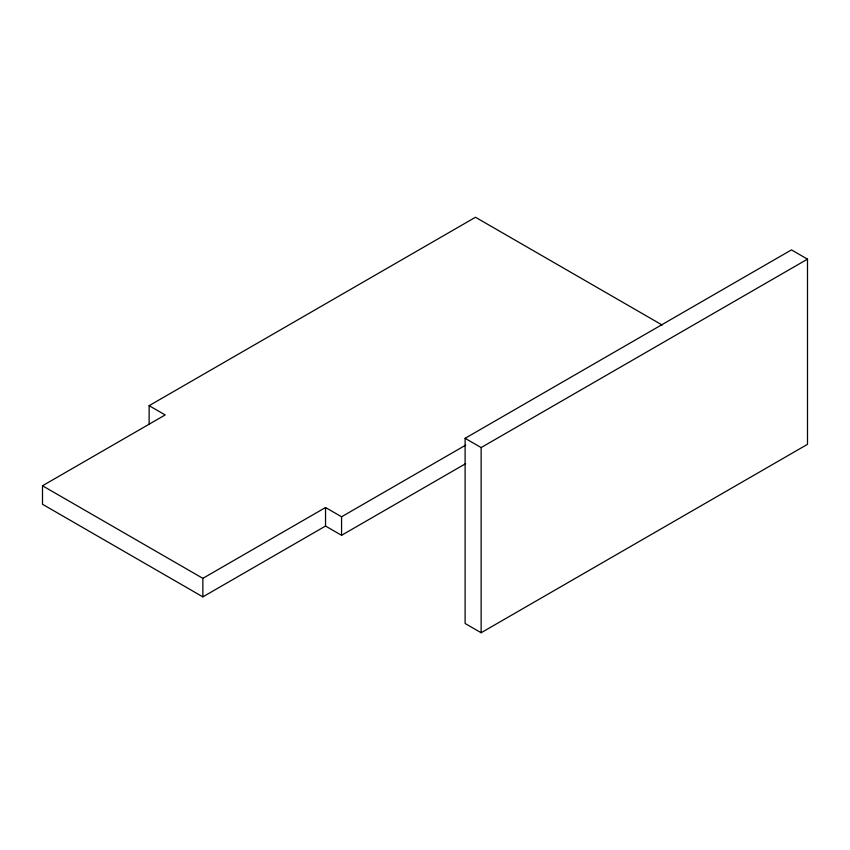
<?xml version="1.0" encoding="UTF-8"?>
<svg xmlns="http://www.w3.org/2000/svg" width="850" height="850" viewBox="0 0 850 850"><rect width="100%" height="100%" fill="white"/><g stroke="black" fill="none" stroke-linecap="round" stroke-linejoin="round"><path stroke-width="1.27" d="M149.133 424.192L149.133 405.673L475.49 217.26L662.203 325.051M465.683 463.643L341.572 535.298L325.539 526.044L202.863 596.87L42.5 504.273L42.5 485.764L165.176 414.938L149.133 405.673M42.5 485.764L202.863 578.351L325.539 507.524L341.572 516.779L465.683 445.134M465.109 438.303L791.467 249.889L807.5 259.144L807.5 444.327L481.142 632.74L465.109 623.486L465.109 438.303L481.142 447.567L807.5 259.144M481.142 447.567L481.142 632.74M341.572 516.779L341.572 535.298M325.539 507.524L325.539 526.044M202.863 578.351L202.863 596.87"/></g></svg>
